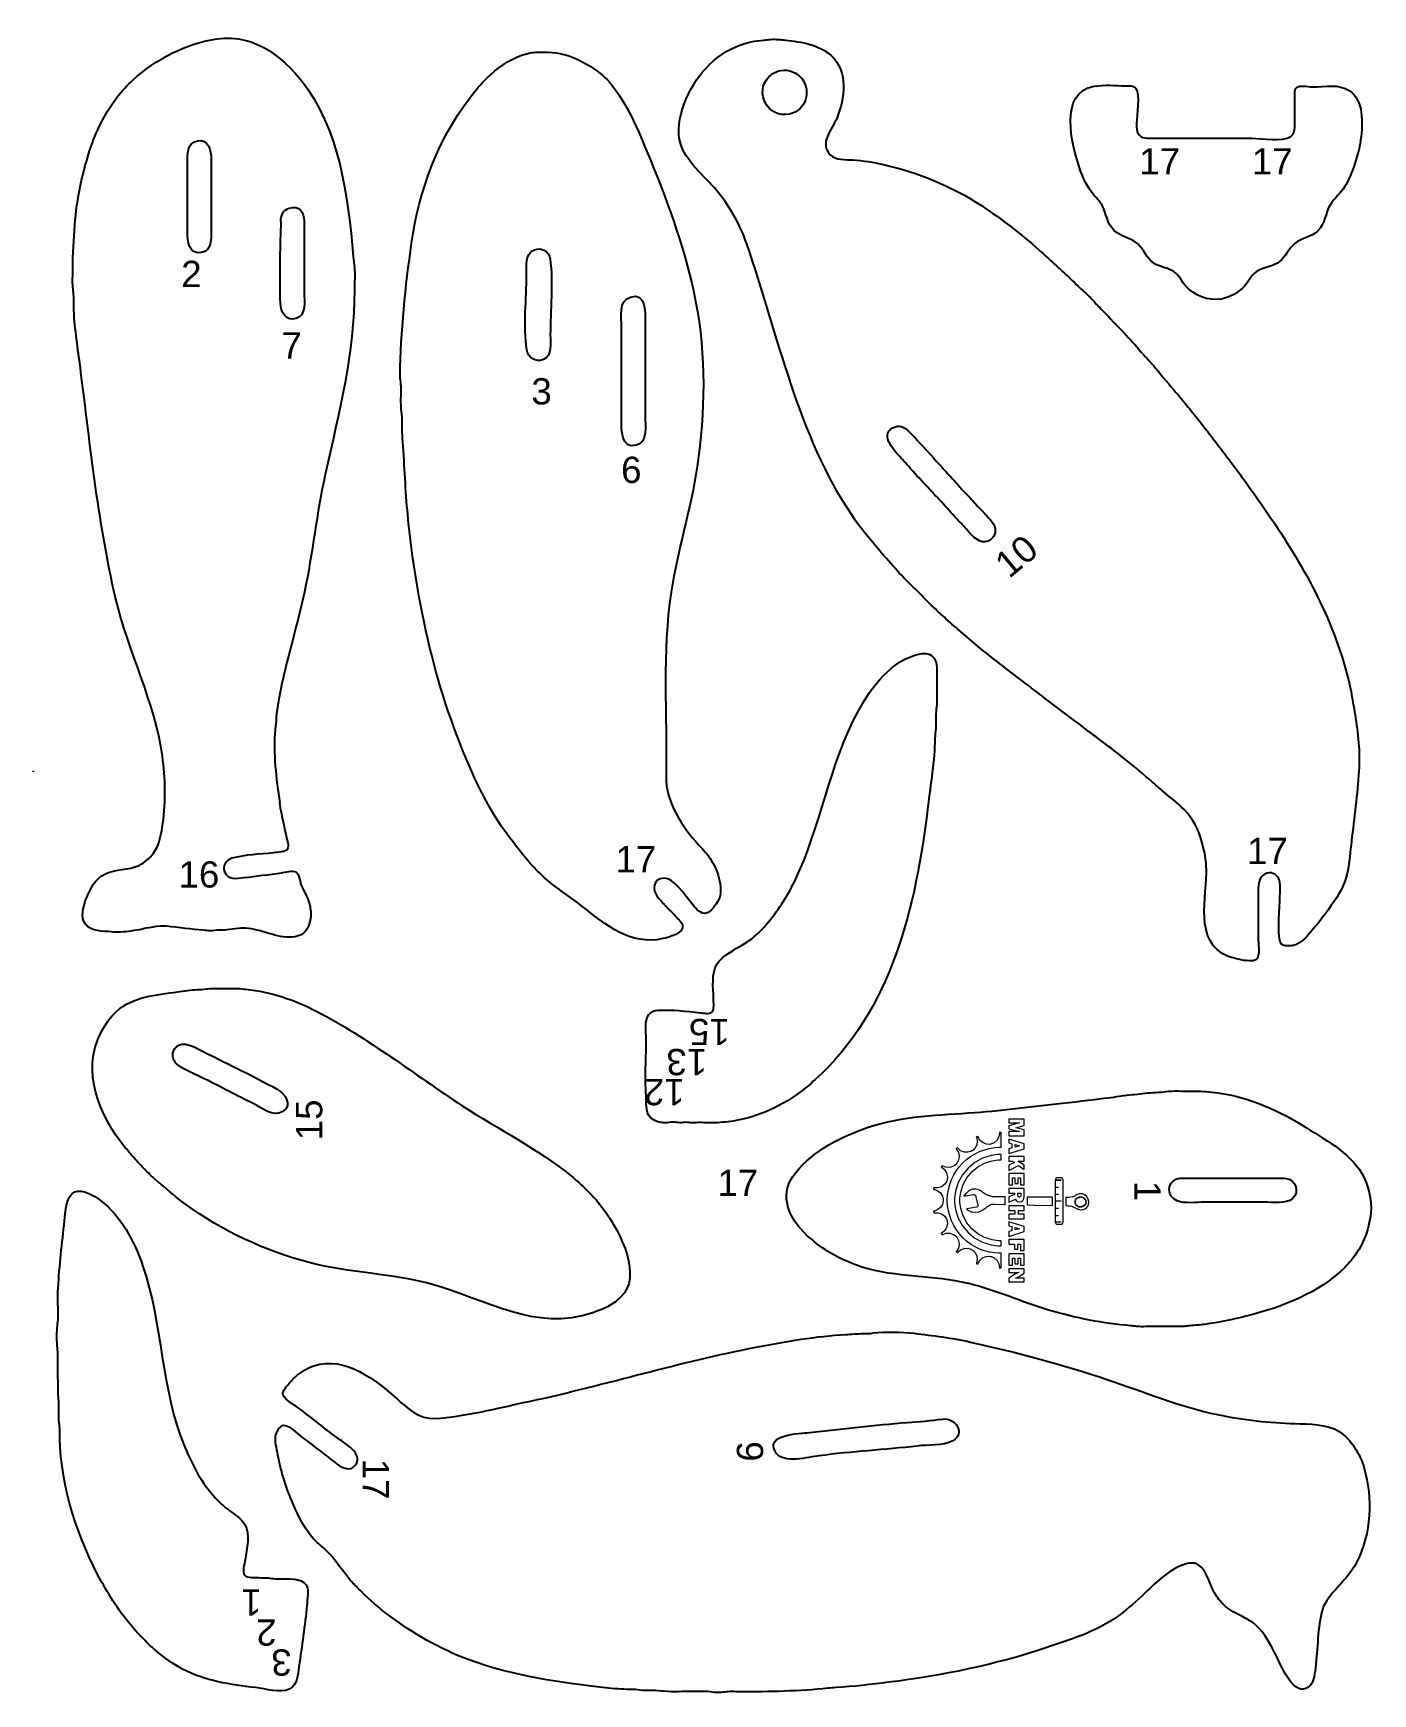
# Model space of a CAD drawing. Extents: x 1 to 179, y 72 to 293.
import ezdxf
from ezdxf.enums import TextEntityAlignment as Align

# ---------------------------------------------------------------- set-up
doc = ezdxf.new("R2010")
doc.units = 0
doc.layers.add('Cut', color=7, linetype='Continuous')
for name, color, linetype, lineweight in [('Gravur', 3, 'Continuous', 20), ('Stege', 5, 'Continuous', 25), ('Text', 1, 'Continuous', 25)]:
    doc.layers.add(name, color=color, linetype=linetype, lineweight=lineweight)
doc.styles.add('textstyle0', font='')
doc.styles.add('textstyle1', font='')
doc.styles.add('textstyle10', font='')
doc.styles.add('textstyle11', font='')
doc.styles.add('textstyle12', font='')
doc.styles.add('textstyle13', font='')
doc.styles.add('textstyle14', font='')
doc.styles.add('textstyle15', font='')
doc.styles.add('textstyle16', font='')
doc.styles.add('textstyle17', font='')
doc.styles.add('textstyle18', font='')
doc.styles.add('textstyle19', font='')
doc.styles.add('textstyle2', font='')
doc.styles.add('textstyle20', font='')
doc.styles.add('textstyle3', font='')
doc.styles.add('textstyle4', font='')
doc.styles.add('textstyle5', font='')
doc.styles.add('textstyle6', font='')
doc.styles.add('textstyle7', font='')
doc.styles.add('textstyle8', font='')
doc.styles.add('textstyle9', font='')
doc.styles.get('textstyle0').set_extended_font_data('Arial')
doc.styles.get('textstyle1').set_extended_font_data('Arial')
doc.styles.get('textstyle10').set_extended_font_data('Arial')
doc.styles.get('textstyle11').set_extended_font_data('Arial')
doc.styles.get('textstyle12').set_extended_font_data('Arial')
doc.styles.get('textstyle13').set_extended_font_data('Arial')
doc.styles.get('textstyle14').set_extended_font_data('Arial')
doc.styles.get('textstyle15').set_extended_font_data('Arial')
doc.styles.get('textstyle16').set_extended_font_data('Arial')
doc.styles.get('textstyle17').set_extended_font_data('Arial')
doc.styles.get('textstyle18').set_extended_font_data('Arial')
doc.styles.get('textstyle19').set_extended_font_data('Arial')
doc.styles.get('textstyle2').set_extended_font_data('Arial')
doc.styles.get('textstyle20').set_extended_font_data('Arial')
doc.styles.get('textstyle3').set_extended_font_data('Arial')
doc.styles.get('textstyle4').set_extended_font_data('Arial')
doc.styles.get('textstyle5').set_extended_font_data('Arial')
doc.styles.get('textstyle6').set_extended_font_data('Arial')
doc.styles.get('textstyle7').set_extended_font_data('Arial')
doc.styles.get('textstyle8').set_extended_font_data('Arial')
doc.styles.get('textstyle9').set_extended_font_data('Arial')

msp = doc.modelspace()

# ---------------------------------------------------------------- linework, layer by layer
at = {"layer": 'Cut'}
for points in [[(82.46, 254.45), (82.46, 242.07)], [(79.3, 241.54), (79.3, 253.92)], [(0.92, 194.78), (0.92, 194.65)], [(164.14, 178.84), (164.14, 172.25)], [(164.93, 137.34), (157.02, 137.34)]]:
    msp.add_lwpolyline(points, dxfattribs=at)
for points in [[(14.23, 286.85), (17.16, 289.57), (21.39, 291.76), (25.42, 292.33)], [(25.42, 292.33), (30.58, 293.07), (34.71, 289.59), (37.45, 285.67)], [(96.56, 291.92), (97.13, 292.03), (97.76, 292.1), (98.27, 292.15)], [(98.27, 292.15), (98.6, 292.18), (98.86, 292.24), (99.19, 292.25)], [(99.19, 292.25), (99.82, 292.28), (100.54, 292.22), (101.17, 292.15)], [(101.17, 292.15), (103.26, 291.92), (105.61, 291.55), (107.22, 290.11)], [(62.44, 288.04), (63.8, 289.2), (65.52, 290.17), (67.31, 290.48)], [(67.31, 290.48), (67.7, 290.55), (68, 290.54), (68.37, 290.55)], [(68.37, 290.55), (68.77, 290.55), (69.11, 290.55), (69.55, 290.54)], [(69.55, 290.54), (72.27, 290.51), (75.28, 288.89), (77.19, 287.1)], [(91.55, 289.39), (92.95, 290.59), (94.72, 291.54), (96.56, 291.92)], [(107.22, 290.11), (109.54, 288.01), (109.11, 284.36), (107.97, 281.72)], [(60.99, 286.72), (61.52, 287.26), (61.91, 287.59), (62.44, 288.04)], [(86.95, 279.61), (86.79, 283.12), (88.97, 287.18), (91.55, 289.39)], [(98.94, 287.25), (99.38, 287.69), (99.88, 287.99), (100.51, 288.11)], [(100.51, 288.11), (101.56, 288.31), (102.76, 287.83), (103.38, 286.98)], [(12.15, 284.62), (12.76, 285.4), (13.49, 286.16), (14.23, 286.85)], [(37.45, 285.67), (42.27, 278.77), (42.95, 269.82), (43.71, 261.83)], [(59.01, 284.35), (59.66, 285.2), (60.26, 285.98), (60.99, 286.72)], [(77.19, 287.1), (77.59, 286.72), (77.86, 286.37), (78.19, 285.93)], [(78.19, 285.93), (80.38, 283.12), (81.85, 279.37), (83.2, 276.05)], [(101.7, 282.3), (98.81, 281.67), (96.92, 285.17), (98.94, 287.25)], [(103.38, 286.98), (104.6, 285.31), (103.86, 282.77), (101.7, 282.3)], [(140.34, 275.13), (139.29, 278.25), (137.5, 285.14), (142.27, 286.01)], [(142.27, 286.01), (143.61, 286.25), (145.12, 286.07), (146.48, 286.07)], [(146.48, 286.07), (146.9, 286.07), (147.53, 286.16), (147.8, 285.76)], [(147.8, 285.76), (148.43, 284.82), (147.93, 282.2), (147.93, 281.06)], [(169.01, 284.22), (169.01, 284.66), (168.9, 285.55), (169.22, 285.8)], [(169.22, 285.8), (169.76, 286.22), (170.56, 285.93), (171.38, 285.93)], [(171.38, 285.93), (173.1, 285.93), (174.86, 286.36), (176.25, 285.43)], [(176.25, 285.43), (177.24, 284.77), (177.71, 283.7), (177.86, 282.51)], [(8.65, 278.03), (9.46, 280.34), (10.64, 282.7), (12.15, 284.62)], [(51.34, 265.12), (52.33, 272.04), (54.76, 278.76), (59.01, 284.35)], [(169.01, 280.53), (169.05, 281.76), (169.01, 283), (169.01, 284.22)], [(107.97, 281.72), (107.35, 280.27), (105.58, 278.32), (107.11, 276.87)], [(147.93, 281.06), (147.93, 280.55), (147.92, 279.9), (148.26, 279.52)], [(177.86, 282.51), (178.16, 280.04), (177.68, 277.6), (176.87, 275.26)], [(22.79, 278.73), (24.27, 279.05), (24.63, 277.39), (24.63, 276.32)], [(91.29, 272.89), (89.58, 274.72), (87.07, 276.84), (86.95, 279.61)], [(148.26, 279.52), (148.6, 279.13), (148.9, 279.11), (149.38, 279.09)], [(149.38, 279.09), (149.74, 279.07), (149.96, 279.08), (150.3, 279.08)], [(150.3, 279.08), (151.55, 279.08), (152.75, 279.08), (153.5, 279.1)], [(154.6, 279.1), (154.8, 279.08), (155.46, 279.08), (156.23, 279.08)], [(156.23, 279.08), (157.08, 279.08), (158.01, 279.08), (158.87, 279.08)], [(158.87, 279.08), (160.32, 279.08), (161.88, 279.08), (163.34, 279.08)], [(163.34, 279.08), (164.68, 279.08), (167.35, 278.58), (168.47, 279.33)], [(168.47, 279.33), (168.89, 279.61), (168.99, 280.05), (169.01, 280.53)], [(6.47, 267.49), (6.72, 270.91), (7.51, 274.74), (8.65, 278.03)], [(21.47, 275.79), (21.47, 276.91), (21.36, 278.43), (22.79, 278.73)], [(107.11, 276.87), (107.86, 276.16), (109.16, 276.23), (110.13, 276.18)], [(21.47, 269.07), (21.47, 271.31), (21.47, 273.55), (21.47, 275.79)], [(24.63, 276.32), (24.64, 273.17), (24.63, 269.97), (24.63, 266.83)], [(83.2, 276.05), (85.7, 269.94), (87.9, 263.85), (89.18, 257.35)], [(110.13, 276.18), (111.47, 276.12), (112.88, 275.88), (114.21, 275.57)], [(114.21, 275.57), (118.81, 274.52), (123.33, 272.71), (127.25, 270.1)], [(142.29, 271.44), (141.33, 272.53), (140.8, 273.76), (140.34, 275.13)], [(176.87, 275.26), (176.56, 274.38), (176.15, 273.43), (175.68, 272.63)], [(95.99, 264.99), (94.98, 267.89), (93.36, 270.66), (91.29, 272.89)], [(175.68, 272.63), (175.16, 271.75), (174.28, 271.11), (173.75, 270.26)], [(35.04, 269.78), (36.37, 270.2), (37.01, 269.13), (37.02, 268.02)], [(127.25, 270.1), (129.95, 268.3), (132.55, 266.33), (134.89, 264.22)], [(143.36, 270.13), (143.1, 270.65), (142.68, 271.01), (142.29, 271.44)], [(144.91, 266.84), (143.93, 267.81), (143.95, 268.96), (143.36, 270.13)], [(173.75, 270.26), (173.02, 269.08), (173.12, 267.75), (172.04, 266.71)], [(21.47, 267.62), (21.47, 268.05), (21.47, 268.55), (21.47, 269.07)], [(33.96, 267.36), (33.98, 267.71), (33.91, 267.97), (33.93, 268.28)], [(33.93, 268.28), (33.98, 268.98), (34.35, 269.56), (35.04, 269.78)], [(37.02, 268.02), (37.03, 264.87), (37.02, 261.69), (37.02, 258.53)], [(6.19, 261.7), (6.19, 263.6), (6.33, 265.7), (6.47, 267.49)], [(21.47, 266.57), (21.47, 267), (21.47, 267.24), (21.47, 267.62)], [(23.32, 263.85), (21.64, 263.53), (21.47, 265.42), (21.47, 266.57)], [(24.63, 266.83), (24.63, 265.68), (24.74, 264.12), (23.32, 263.85)], [(33.86, 257.09), (33.77, 260.39), (33.8, 264.41), (33.96, 267.36)], [(148.04, 265.05), (147.08, 265.88), (145.84, 265.9), (144.91, 266.84)], [(172.04, 266.71), (171.23, 265.92), (169.87, 265.75), (169.01, 265.07)], [(49.81, 247.47), (49.89, 253.33), (50.51, 259.3), (51.34, 265.12)], [(66.66, 260.91), (66.66, 262.05), (66.38, 263.67), (67.71, 264.22)], [(67.71, 264.22), (68.65, 264.6), (69.66, 263.99), (69.79, 263.01)], [(110.06, 228.76), (102.8, 239.54), (100.19, 252.89), (95.99, 264.99)], [(134.89, 264.22), (135.17, 263.97), (135.4, 263.78), (135.68, 263.53)], [(135.68, 263.53), (137.11, 262.23), (138.5, 260.96), (139.9, 259.59)], [(150.17, 262.46), (149.23, 263.13), (148.89, 264.31), (148.04, 265.05)], [(169.01, 265.07), (168.38, 264.57), (167.62, 263.17), (167.03, 262.68)], [(6.2, 259.19), (6.15, 259.96), (6.19, 260.91), (6.19, 261.7)], [(43.71, 261.83), (43.8, 260.92), (43.73, 259.89), (43.73, 258.93)], [(69.79, 263.01), (70.24, 259.79), (69.82, 256.13), (69.82, 252.87)], [(152.93, 261.28), (152.12, 261.84), (150.98, 261.88), (150.17, 262.46)], [(154.41, 259.46), (153.91, 260.03), (153.58, 260.84), (152.93, 261.28)], [(163.87, 261.28), (163.1, 260.78), (162.86, 259.97), (162.27, 259.33)], [(167.03, 262.68), (166.16, 261.96), (164.82, 261.9), (163.87, 261.28)], [(6.31, 258.27), (6.29, 258.6), (6.23, 258.87), (6.2, 259.19)], [(43.73, 258.93), (43.73, 250.46), (41.66, 242.54), (39.84, 234.3)], [(66.68, 250.89), (66.18, 254.07), (66.66, 257.69), (66.66, 260.91)], [(139.9, 259.59), (140.53, 258.98), (140.97, 258.65), (141.61, 258.01)], [(159.26, 257.66), (157.44, 257.35), (155.59, 258.11), (154.41, 259.46)], [(162.27, 259.33), (161.58, 258.59), (160.31, 257.83), (159.26, 257.66)], [(6.32, 257.09), (6.32, 257.53), (6.34, 257.87), (6.31, 258.27)], [(7.08, 249.45), (6.75, 251.93), (6.33, 254.58), (6.32, 257.09)], [(35.96, 255.05), (34.57, 254.66), (33.89, 255.92), (33.86, 257.09)], [(37.02, 258.53), (37.02, 257.41), (37.35, 255.45), (35.96, 255.05)], [(79.3, 253.92), (79.3, 255.23), (78.86, 257.42), (80.49, 257.92)], [(80.49, 257.92), (82.64, 258.59), (82.46, 255.74), (82.46, 254.45)], [(89.18, 257.35), (90.59, 250.19), (90.44, 242.47), (89.39, 235.35)], [(141.61, 258.01), (142.09, 257.53), (142.29, 257.27), (142.7, 256.83)], [(142.7, 256.83), (143.05, 256.47), (143.73, 255.78), (144.12, 255.37)], [(144.12, 255.37), (145.05, 254.4), (146.01, 253.4), (146.87, 252.48)], [(69.82, 252.87), (69.82, 251.79), (70.13, 250.09), (68.89, 249.58)], [(146.87, 252.48), (147.65, 251.63), (148.35, 250.81), (149.11, 249.97)], [(68.89, 249.58), (67.89, 249.16), (66.85, 249.85), (66.68, 250.89)], [(11.89, 217.83), (9.48, 228.17), (8.44, 238.98), (7.08, 249.45)], [(149.11, 249.97), (149.72, 249.3), (150.28, 248.66), (150.84, 248)], [(150.84, 248), (151.68, 246.99), (152.66, 245.84), (153.5, 244.84)], [(49.92, 246.28), (49.9, 246.72), (49.8, 246.99), (49.81, 247.47)], [(49.93, 245.36), (49.93, 245.68), (49.94, 245.94), (49.92, 246.28)], [(49.93, 243.39), (49.91, 243.93), (49.93, 244.84), (49.93, 245.36)], [(50.06, 241.94), (50.05, 242.48), (49.96, 242.83), (49.93, 243.39)], [(153.5, 244.84), (153.88, 244.38), (154.21, 243.99), (154.6, 243.52)], [(154.6, 243.52), (155.14, 242.85), (155.66, 242.19), (156.18, 241.54)], [(50.06, 240.36), (50.06, 240.98), (50.06, 241.38), (50.06, 241.94)], [(81.28, 238.17), (79.2, 237.62), (79.3, 240.26), (79.3, 241.54)], [(82.46, 242.07), (82.46, 240.81), (82.85, 238.6), (81.28, 238.17)], [(156.18, 241.54), (157.8, 239.51), (159.26, 237.57), (160.83, 235.48)], [(50.18, 238.64), (50.14, 239.18), (50.06, 239.72), (50.06, 240.36)], [(116.38, 236.66), (115.49, 237.63), (113.5, 239.79), (115.79, 240.65)], [(115.79, 240.65), (116.51, 240.92), (117.16, 240.42), (117.63, 239.96)], [(117.63, 239.96), (118.01, 239.59), (118.28, 239.32), (118.65, 238.91)], [(50.83, 228.9), (50.51, 232.16), (50.4, 235.37), (50.18, 238.64)], [(118.65, 238.91), (119.65, 237.77), (120.59, 236.8), (121.63, 235.65)], [(89.39, 235.35), (88.56, 229.73), (86.79, 224.24), (85.92, 218.62)], [(117.09, 235.88), (116.84, 236.15), (116.63, 236.37), (116.38, 236.66)], [(119.23, 233.51), (118.47, 234.32), (117.78, 235.1), (117.09, 235.88)], [(121.63, 235.65), (122.42, 234.78), (123.18, 233.95), (123.94, 233.11)], [(160.83, 235.48), (161.19, 234.99), (161.56, 234.53), (161.91, 234.03)], [(39.84, 234.3), (38.7, 229.16), (38.15, 223.74), (37.06, 218.62)], [(120.12, 232.58), (119.8, 232.93), (119.54, 233.17), (119.23, 233.51)], [(120.81, 231.79), (120.55, 232.07), (120.37, 232.3), (120.12, 232.58)], [(123.94, 233.11), (124.27, 232.74), (124.51, 232.44), (124.88, 232.06)], [(161.91, 234.03), (163.41, 231.94), (164.89, 229.87), (166.33, 227.71)], [(121.96, 230.61), (121.56, 231.05), (121.24, 231.33), (120.81, 231.79)], [(123.96, 228.37), (123.26, 229.1), (122.6, 229.9), (121.96, 230.61)], [(124.88, 232.06), (125.25, 231.68), (125.56, 231.39), (125.91, 231)], [(125.91, 231), (126.21, 230.67), (126.4, 230.43), (126.73, 230.08)], [(59.5, 194.38), (54.57, 205.28), (51.96, 217.13), (50.83, 228.9)], [(113.44, 224.42), (112.25, 225.81), (111.09, 227.24), (110.06, 228.76)], [(124.74, 227.58), (124.47, 227.87), (124.24, 228.08), (123.96, 228.37)], [(126.73, 230.08), (127.05, 229.74), (127.32, 229.5), (127.62, 229.16)], [(127.62, 229.16), (127.88, 228.88), (128.07, 228.64), (128.31, 228.37)], [(128.31, 228.37), (128.68, 227.96), (129.02, 227.61), (129.08, 227.05)], [(125.43, 226.79), (125.17, 227.07), (125, 227.29), (124.74, 227.58)], [(128.17, 225.4), (127.08, 224.9), (126.07, 226.08), (125.43, 226.79)], [(129.08, 227.05), (129.16, 226.32), (128.86, 225.71), (128.17, 225.4)], [(166.33, 227.71), (170.62, 221.27), (174.67, 214.03), (176.52, 205.32)], [(115.77, 221.78), (115.06, 222.56), (114.16, 223.57), (113.44, 224.42)], [(116.59, 220.86), (116.25, 221.21), (116.07, 221.45), (115.77, 221.78)], [(119.08, 218.36), (118.23, 219.21), (117.45, 219.96), (116.59, 220.86)], [(18.14, 196.75), (17.17, 203.98), (13.54, 210.71), (11.89, 217.83)], [(37.06, 218.62), (35.99, 213.62), (34.36, 208.66), (33.52, 203.6)], [(85.92, 218.62), (84.68, 210.58), (85.39, 202.26), (85.24, 194.12)], [(120.66, 216.79), (120.07, 217.35), (119.69, 217.75), (119.08, 218.36)], [(121.86, 215.68), (121.44, 216.06), (121.09, 216.38), (120.66, 216.79)], [(122.77, 214.82), (122.44, 215.13), (122.19, 215.38), (121.86, 215.68)], [(125.01, 212.92), (124.26, 213.56), (123.48, 214.19), (122.77, 214.82)], [(127.51, 210.8), (126.65, 211.5), (125.83, 212.22), (125.01, 212.92)], [(110.88, 202.81), (112.62, 206.01), (115.3, 209.58), (119.08, 210.39)], [(119.08, 210.39), (119.8, 210.54), (120.54, 210.41), (120.96, 209.79)], [(133.44, 206.21), (131.49, 207.7), (129.43, 209.24), (127.51, 210.8)], [(120.96, 209.79), (121.21, 209.42), (121.26, 209.01), (121.3, 208.61)], [(121.3, 208.61), (121.33, 208.29), (121.32, 208), (121.32, 207.69)], [(121.32, 207.69), (121.32, 206.99), (121.32, 206.16), (121.32, 205.45)], [(135.42, 204.69), (134.77, 205.19), (134.1, 205.7), (133.44, 206.21)], [(33.52, 203.6), (33.33, 202.49), (33.27, 201.37), (33.17, 200.31)], [(121.31, 203.6), (121.28, 203.22), (121.2, 202.83), (121.19, 202.42)], [(121.32, 205.45), (121.32, 204.75), (121.35, 204.24), (121.31, 203.6)], [(141.21, 200.31), (139.29, 201.8), (137.33, 203.19), (135.42, 204.69)], [(176.52, 205.32), (176.61, 204.59), (176.87, 203.27), (177.03, 202.29)], [(102.34, 180.02), (105.92, 187.38), (106.95, 195.62), (110.88, 202.81)], [(121.19, 202.42), (121.17, 201.65), (121.23, 201.13), (121.18, 200.44)], [(177.03, 202.29), (177.42, 199.91), (177.72, 197.18), (177.55, 194.78)], [(33.17, 200.31), (32.87, 197.1), (33.29, 193.77), (33.76, 190.56)], [(121.06, 199.12), (121.02, 196.14), (120.48, 193.03), (120.12, 190.04)], [(121.18, 200.44), (121.15, 200.01), (121.07, 199.61), (121.06, 199.12)], [(146.48, 196.28), (144.79, 197.65), (142.95, 198.97), (141.21, 200.31)], [(18.2, 187.8), (18.61, 190.75), (18.54, 193.8), (18.14, 196.75)], [(150.04, 193.29), (148.85, 194.32), (147.68, 195.31), (146.48, 196.28)], [(177.55, 194.78), (177.33, 191.67), (176.92, 188.54), (176.56, 185.42)], [(63.97, 186.48), (62.17, 188.89), (60.75, 191.62), (59.5, 194.38)], [(85.24, 194.12), (85.17, 190.62), (87.39, 187.35), (89.6, 184.9)], [(151.36, 192.15), (150.89, 192.55), (150.53, 192.87), (150.04, 193.29)], [(154.26, 189.64), (153.35, 190.55), (152.37, 191.29), (151.36, 192.15)], [(33.9, 189.54), (33.95, 189.24), (34.3, 187.66), (34.57, 186.35)], [(120.12, 190.04), (118.51, 176.64), (115.37, 162.97), (105.12, 153.67)], [(156.53, 185.64), (156.19, 186.85), (155.48, 188.41), (154.26, 189.64)], [(16.95, 183.84), (17.76, 184.94), (18.01, 186.46), (18.2, 187.8)], [(34.57, 186.35), (34.67, 185.82), (34.97, 185.06), (34.85, 184.52)], [(67.46, 182.13), (66.23, 183.45), (65.06, 185.03), (63.97, 186.48)], [(15.02, 182.2), (15.78, 182.56), (16.45, 183.17), (16.95, 183.84)], [(32.93, 183.88), (31.13, 183.64), (29.17, 183.66), (27.4, 183.14)], [(34.85, 184.52), (34.72, 183.9), (33.42, 183.95), (32.93, 183.88)], [(90.46, 183.98), (91.73, 182.51), (92.75, 180.19), (92.45, 178.18)], [(157.25, 181.21), (157.28, 182.37), (156.99, 183.97), (156.92, 184.16)], [(176.56, 185.42), (176.22, 182.58), (176.26, 180.44), (174.59, 177.92)], [(10.54, 181.09), (11.92, 181.72), (13.62, 181.53), (15.02, 182.2)], [(27.4, 183.14), (26.64, 182.91), (26.07, 182.15), (26.41, 181.34)], [(33.99, 181.21), (34.5, 181.28), (35.44, 181.6), (35.91, 181.33)], [(68.37, 181.21), (68.03, 181.54), (67.78, 181.78), (67.46, 182.13)], [(7.95, 177.65), (8.41, 178.94), (9.22, 180.5), (10.54, 181.09)], [(26.41, 181.34), (26.88, 180.22), (28.02, 180.46), (28.98, 180.57)], [(28.98, 180.57), (30.65, 180.77), (32.33, 180.98), (33.99, 181.21)], [(35.91, 181.33), (36.42, 181.03), (36.46, 179.87), (36.71, 179.37)], [(36.71, 179.37), (37.13, 178.5), (37.63, 177.68), (37.8, 176.73)], [(69.29, 180.33), (68.95, 180.62), (68.69, 180.89), (68.37, 181.21)], [(74.03, 176.78), (72.57, 177.93), (70.69, 179.11), (69.29, 180.33)], [(84.97, 180.5), (83.46, 180.5), (83.4, 178.86), (84.07, 178.05)], [(88.47, 177.39), (87.72, 178.25), (86.26, 180.5), (84.97, 180.5)], [(98.63, 174.36), (100.07, 176.04), (101.35, 177.99), (102.34, 180.02)], [(161.11, 169.78), (155.51, 171.1), (157.14, 177.08), (157.25, 181.21)], [(165.06, 181.08), (164.22, 180.72), (164.14, 179.66), (164.14, 178.84)], [(166.88, 180.42), (166.51, 181.12), (165.77, 181.38), (165.06, 181.08)], [(167.03, 178.18), (167.03, 178.86), (167.19, 179.81), (166.88, 180.42)], [(7.88, 174.37), (7.19, 175.33), (7.59, 176.64), (7.95, 177.65)], [(84.07, 178.05), (84.58, 177.43), (84.84, 177.15), (85.37, 176.6)], [(90.1, 175.83), (89.42, 176.08), (88.92, 176.87), (88.47, 177.39)], [(92.45, 178.18), (92.32, 177.35), (91, 175.5), (90.1, 175.83)], [(167.08, 172), (166.62, 173.62), (167.03, 176.45), (167.03, 178.18)], [(174.59, 177.92), (173.6, 176.43), (172.52, 174.92), (171.34, 173.57)], [(37.82, 174.89), (37.66, 173.79), (37, 172.89), (35.83, 172.69)], [(37.8, 176.73), (37.85, 176.41), (37.91, 176.14), (37.92, 175.81)], [(37.92, 175.81), (37.93, 175.48), (37.87, 175.2), (37.82, 174.89)], [(84.83, 172.44), (80.47, 171.46), (77.2, 174.28), (74.03, 176.78)], [(85.37, 176.6), (85.72, 176.23), (86.04, 175.93), (86.39, 175.55)], [(86.39, 175.55), (86.73, 175.17), (87.27, 174.74), (87.43, 174.23)], [(11.33, 173.34), (10.26, 173.47), (8.66, 173.32), (7.88, 174.37)], [(12.25, 173.31), (11.93, 173.31), (11.66, 173.31), (11.33, 173.34)], [(15.02, 173.63), (14.17, 173.46), (13.09, 173.31), (12.25, 173.31)], [(18.71, 174.08), (17.48, 174.17), (16.21, 173.87), (15.02, 173.63)], [(23.58, 173.56), (22.09, 173.63), (20.23, 173.98), (18.71, 174.08)], [(24.5, 173.47), (24.16, 173.48), (23.94, 173.55), (23.58, 173.56)], [(25.69, 173.57), (25.25, 173.56), (24.91, 173.46), (24.5, 173.47)], [(26.74, 173.61), (26.37, 173.56), (26.07, 173.58), (25.69, 173.57)], [(29.64, 173.8), (28.65, 173.92), (27.68, 173.72), (26.74, 173.61)], [(35.83, 172.69), (33.74, 172.34), (31.66, 173.55), (29.64, 173.8)], [(87.43, 174.23), (87.77, 173.18), (85.56, 172.6), (84.83, 172.44)], [(92.06, 169.09), (93.12, 170.68), (95.87, 171.6), (97.22, 172.91)], [(97.22, 172.91), (97.74, 173.42), (98.17, 173.82), (98.63, 174.36)], [(171.34, 173.57), (170.72, 172.85), (169.99, 171.94), (169.14, 171.63)], [(164.14, 172.25), (164.14, 171.49), (164.52, 169.58), (163.47, 169.49)], [(168.09, 171.47), (167.6, 171.47), (167.21, 171.52), (167.08, 172)], [(169.14, 171.63), (168.82, 171.51), (168.52, 171.46), (168.09, 171.47)], [(91.55, 164.48), (91.55, 165.91), (91.23, 167.84), (92.06, 169.09)], [(163.47, 169.49), (162.69, 169.43), (161.87, 169.6), (161.11, 169.78)], [(12, 162.73), (14.27, 164.76), (17.26, 164.94), (20.15, 165.35)], [(20.15, 165.35), (21, 165.47), (21.94, 165.62), (22.79, 165.66)], [(22.79, 165.66), (23.27, 165.68), (23.47, 165.68), (23.97, 165.74)], [(23.97, 165.74), (24.53, 165.81), (25.36, 165.8), (25.95, 165.8)], [(25.95, 165.8), (26.26, 165.8), (26.5, 165.8), (26.87, 165.8)], [(26.87, 165.8), (27.38, 165.8), (27.63, 165.81), (28.19, 165.8)], [(28.19, 165.8), (28.58, 165.79), (28.86, 165.73), (29.24, 165.69)], [(29.24, 165.69), (32.6, 165.35), (35.67, 164.31), (38.73, 162.73)], [(91.34, 162.64), (91.73, 162.95), (91.55, 164.01), (91.55, 164.48)], [(9.98, 160), (10.51, 161.01), (11.16, 161.97), (12, 162.73)], [(38.73, 162.73), (45.54, 159.22), (51.71, 154.34), (58.09, 150.17)], [(82.59, 159.08), (82.59, 160.05), (82.31, 161.55), (82.94, 162.35)], [(82.94, 162.35), (83.29, 162.79), (83.69, 162.88), (84.18, 162.9)], [(84.18, 162.9), (86.02, 162.97), (87.93, 162.81), (89.84, 162.56)], [(89.84, 162.56), (90.25, 162.51), (90.98, 162.36), (91.34, 162.64)], [(13.19, 144.59), (9.73, 148.84), (7.24, 154.72), (9.98, 160)], [(19.52, 156.97), (19.54, 157.57), (19.89, 158.09), (20.42, 158.31)], [(20.42, 158.31), (21.35, 158.7), (22.95, 157.72), (23.97, 157.2)], [(23.97, 157.2), (26.96, 155.69), (30.48, 154.03), (33.33, 152.42)], [(82.58, 151.31), (82.41, 153.86), (82.59, 156.5), (82.58, 158.03)], [(20.17, 155.63), (19.76, 155.95), (19.49, 156.43), (19.52, 156.97)], [(23.71, 153.78), (22.56, 154.36), (21.14, 154.86), (20.17, 155.63)], [(30.3, 150.42), (28.06, 151.55), (25.93, 152.66), (23.71, 153.78)], [(105.12, 153.67), (104.42, 153.03), (103.76, 152.47), (103.01, 151.92)], [(33.33, 152.42), (34.34, 151.84), (35.66, 150.35), (34.11, 149.36)], [(83.53, 148.33), (82.41, 149.01), (82.66, 150.2), (82.58, 151.31)], [(103.01, 151.92), (100.25, 149.86), (96.94, 148.46), (93.53, 148.05)], [(125.54, 149.21), (129.72, 149.5), (133.83, 150.05), (138.05, 150.52)], [(138.05, 150.52), (140.35, 150.78), (142.63, 151.06), (144.9, 151.34)], [(144.9, 151.34), (145.82, 151.46), (146.75, 151.62), (147.67, 151.69)], [(147.67, 151.69), (148.62, 151.77), (149.5, 151.92), (150.44, 151.96)], [(150.44, 151.96), (150.93, 151.98), (151.11, 151.97), (151.62, 152.04)], [(151.62, 152.04), (153.08, 152.23), (153.84, 152.1), (155.31, 152.1)], [(155.31, 152.1), (155.77, 152.1), (156.01, 152.1), (156.49, 152.1)], [(156.49, 152.1), (157.03, 152.1), (157.45, 152.04), (157.94, 151.99)], [(157.94, 151.99), (162.28, 151.55), (166.34, 149.86), (170.06, 147.54)], [(34.11, 149.36), (32.92, 148.61), (31.34, 149.89), (30.3, 150.42)], [(58.09, 150.17), (62.87, 147.05), (68.19, 144.43), (72.58, 140.82)], [(85.1, 147.91), (84.61, 147.91), (84.06, 148), (83.53, 148.33)], [(111.31, 147.02), (115.88, 148.74), (120.76, 148.88), (125.54, 149.21)], [(86.15, 148), (85.7, 148.01), (85.51, 147.9), (85.1, 147.91)], [(87.07, 147.91), (86.7, 147.91), (86.52, 147.99), (86.15, 148)], [(87.86, 147.97), (87.55, 147.97), (87.39, 147.91), (87.07, 147.91)], [(88.79, 147.89), (88.42, 147.9), (88.23, 147.97), (87.86, 147.97)], [(89.71, 147.94), (89.36, 147.94), (89.15, 147.88), (88.79, 147.89)], [(90.76, 147.88), (90.36, 147.88), (90.08, 147.94), (89.71, 147.94)], [(93.53, 148.05), (92.48, 147.93), (91.76, 147.88), (90.76, 147.88)], [(102.15, 140.77), (104.25, 143.77), (107.87, 145.71), (111.31, 147.02)], [(170.06, 147.54), (172.78, 145.85), (176.31, 143.97), (177.94, 141.16)], [(14.32, 143.27), (13.95, 143.7), (13.56, 144.13), (13.19, 144.59)], [(15.02, 142.48), (14.76, 142.76), (14.56, 142.99), (14.32, 143.27)], [(16.07, 141.43), (15.68, 141.82), (15.4, 142.09), (15.02, 142.48)], [(16.86, 140.65), (16.56, 140.93), (16.36, 141.14), (16.07, 141.43)], [(17.92, 139.73), (17.54, 140.06), (17.22, 140.31), (16.86, 140.65)], [(21.21, 137.06), (20.08, 137.89), (18.94, 138.85), (17.92, 139.73)], [(72.58, 140.82), (73.3, 140.23), (74.04, 139.57), (74.69, 138.92)], [(103.2, 133.78), (101.84, 135.16), (100.28, 138.1), (102.15, 140.77)], [(153.33, 137.5), (151.94, 138.04), (151.95, 139.88), (153.2, 140.39)], [(153.2, 140.39), (153.58, 140.55), (153.85, 140.5), (154.26, 140.51)], [(154.26, 140.51), (155.22, 140.51), (156.66, 140.51), (157.68, 140.51)], [(157.68, 140.51), (159.8, 140.51), (162.32, 140.51), (164.4, 140.51)], [(164.4, 140.51), (164.82, 140.51), (165.05, 140.51), (165.45, 140.51)], [(165.45, 140.51), (165.83, 140.51), (166.01, 140.51), (166.37, 140.51)], [(166.37, 140.51), (166.78, 140.51), (167.55, 140.55), (167.96, 140.47)], [(167.96, 140.47), (169.12, 140.26), (169.69, 138.66), (168.72, 137.81)], [(177.94, 141.16), (178.83, 139.63), (179.29, 137.61), (179.13, 135.89)], [(5.03, 134.31), (5.15, 135.48), (5.22, 138.21), (6.46, 138.7)], [(6.46, 138.7), (7.5, 139.1), (8.98, 138.23), (9.88, 137.56)], [(9.88, 137.56), (12.59, 135.54), (14.39, 132.11), (15.5, 128.91)], [(74.69, 138.92), (75.01, 138.6), (75.29, 138.34), (75.59, 138)], [(75.59, 138), (76.03, 137.51), (76.44, 136.98), (76.87, 136.42)], [(157.02, 137.34), (155.9, 137.34), (154.39, 137.08), (153.33, 137.5)], [(168.72, 137.81), (167.8, 137.01), (166.06, 137.34), (164.93, 137.34)], [(37.67, 129.29), (31.78, 130.84), (26.13, 133.47), (21.21, 137.06)], [(76.87, 136.42), (79.36, 133.21), (82.04, 127.25), (79.22, 124.72)], [(179.13, 135.89), (178.91, 133.58), (178.03, 131.37), (176.5, 129.57)], [(4.22, 125.36), (4.35, 128.35), (4.71, 131.31), (5.03, 134.31)], [(104.99, 132.08), (104.56, 132.44), (104.22, 132.72), (104, 132.9)], [(111.31, 128.69), (109.02, 129.43), (106.84, 130.56), (104.99, 132.08)], [(15.5, 128.91), (18.23, 121.01), (17.87, 112.44), (21.13, 104.67)], [(54.14, 126.35), (48.74, 127.86), (43.1, 127.87), (37.67, 129.29)], [(125.54, 126.49), (120.84, 127.65), (115.94, 127.22), (111.31, 128.69)], [(175.7, 128.67), (172.27, 125.24), (167.25, 123.31), (162.55, 122.15)], [(176.5, 129.57), (176.22, 129.24), (176, 128.97), (175.7, 128.67)], [(75.48, 122.6), (67.8, 119.98), (61.29, 124.37), (54.14, 126.35)], [(136.21, 122.95), (132.62, 124.03), (129.19, 125.59), (125.54, 126.49)], [(4.18, 121.14), (4.34, 122.51), (4.16, 123.95), (4.22, 125.36)], [(78.51, 124.07), (77.61, 123.39), (76.55, 122.97), (75.48, 122.6)], [(147.14, 120.87), (143.59, 121.15), (139.73, 121.89), (136.21, 122.95)], [(162.55, 122.15), (160.76, 121.7), (158.83, 121.28), (157.02, 121.05)], [(4.1, 118.64), (4.04, 119.47), (4.08, 120.33), (4.18, 121.14)], [(97.22, 118.01), (101.14, 118.76), (105.3, 119.5), (109.2, 119.69)], [(109.2, 119.69), (109.84, 119.72), (110.81, 119.82), (111.44, 119.82)], [(111.44, 119.82), (112.12, 119.82), (112.21, 119.81), (112.89, 119.9)], [(112.89, 119.9), (114.29, 120.08), (116.79, 120.04), (118.29, 119.86)], [(118.29, 119.86), (120.76, 119.57), (123.31, 119.24), (125.8, 118.69)], [(147.93, 120.77), (147.63, 120.8), (147.46, 120.84), (147.14, 120.87)], [(149.91, 120.75), (149.27, 120.75), (148.39, 120.72), (147.93, 120.77)], [(153.2, 120.75), (152.13, 120.75), (150.99, 120.75), (149.91, 120.75)], [(154.26, 120.77), (153.89, 120.73), (153.59, 120.75), (153.2, 120.75)], [(155.05, 120.87), (154.74, 120.84), (154.56, 120.8), (154.26, 120.77)], [(157.02, 121.05), (156.37, 120.96), (155.67, 120.91), (155.05, 120.87)], [(4.22, 116.66), (4.22, 117.43), (4.14, 117.95), (4.1, 118.64)], [(67.18, 110.81), (77.23, 113.02), (87.12, 116.06), (97.22, 118.01)], [(125.8, 118.69), (131.98, 117.33), (138.1, 115.66), (144.11, 113.67)], [(4.22, 115.08), (4.22, 115.74), (4.22, 116.05), (4.22, 116.66)], [(4.33, 110.73), (4.22, 112.15), (4.22, 113.62), (4.22, 115.08)], [(36.1, 114.27), (36.74, 114.76), (37.54, 115.27), (38.33, 115.54)], [(38.33, 115.54), (42.46, 116.92), (46.63, 113.58), (49.4, 111.11)], [(34.22, 111.68), (34.07, 112.23), (34.76, 112.86), (35.07, 113.24)], [(35.07, 113.24), (35.43, 113.66), (35.68, 113.95), (36.1, 114.27)], [(144.11, 113.67), (148.94, 112.07), (153.75, 110.06), (158.73, 109.02)], [(4.35, 108.23), (4.31, 109.12), (4.39, 109.9), (4.33, 110.73)], [(36.49, 109.75), (35.93, 110.18), (34.4, 110.98), (34.22, 111.68)], [(49.4, 111.11), (50.75, 109.91), (52.38, 108.37), (54.4, 108.51)], [(41.36, 105.98), (39.77, 107.17), (38.06, 108.53), (36.49, 109.75)], [(54.4, 108.51), (58.59, 108.79), (63.07, 109.91), (66.01, 110.59)], [(117.37, 107.97), (118.99, 108.07), (120.47, 108.23), (122.11, 108.44)], [(122.11, 108.44), (123.84, 108.66), (125.16, 106.47), (123.43, 105.52)], [(158.73, 109.02), (162.16, 108.31), (165.65, 107.92), (169.01, 107.83)], [(4.47, 107.18), (4.44, 107.54), (4.37, 107.84), (4.35, 108.23)], [(4.48, 105.86), (4.47, 106.37), (4.5, 106.74), (4.47, 107.18)], [(33.45, 104.02), (33.3, 104.87), (33, 105.82), (33.36, 106.65)], [(33.36, 106.65), (33.55, 107.08), (33.97, 107.71), (34.51, 107.59)], [(34.51, 107.59), (35.25, 107.43), (36.02, 106.56), (36.62, 106.11)], [(99.93, 103.89), (98.17, 106.4), (103.08, 106.52), (104.33, 106.64)], [(104.33, 106.64), (108.72, 107.05), (112.99, 107.66), (117.37, 107.97)], [(169.01, 107.83), (170.84, 107.79), (173.31, 107.8), (174.94, 106.77)], [(174.94, 106.77), (176.5, 105.77), (177.72, 103.74), (178.25, 101.91)], [(10.03, 86.76), (6.95, 92.31), (4.56, 99.44), (4.48, 105.86)], [(21.13, 104.67), (22.16, 102.23), (23.41, 99.86), (25.17, 97.96)], [(35.36, 97.56), (34.53, 99.54), (33.82, 101.89), (33.45, 104.02)], [(36.62, 106.11), (38.12, 104.97), (39.62, 103.82), (41.1, 102.67)], [(43.88, 102.33), (44.98, 103.89), (42.3, 105.27), (41.36, 105.98)], [(118.69, 104.84), (114.4, 104.33), (109.98, 104.12), (105.65, 103.54)], [(123.43, 105.52), (122.13, 104.82), (120.11, 105.01), (118.69, 104.84)], [(41.1, 102.67), (41.85, 102.09), (43.11, 101.24), (43.88, 102.33)], [(105.65, 103.54), (104.16, 103.35), (100.92, 102.47), (99.93, 103.89)], [(178.25, 101.91), (179.4, 97.92), (179.2, 93.15), (177.27, 89.39)], [(25.17, 97.96), (25.79, 97.29), (26.31, 96.8), (27, 96.28)], [(37.97, 92.82), (36.94, 94.1), (35.98, 96.08), (35.36, 97.56)], [(27, 96.28), (27.79, 95.67), (28.57, 95.27), (29.11, 94.4)], [(29.11, 94.4), (29.91, 93.12), (29.35, 91.07), (29.15, 89.66)], [(40.18, 90.71), (39.47, 91.44), (38.59, 92.04), (37.97, 92.82)], [(42.6, 87.68), (41.76, 88.73), (41.09, 89.77), (40.18, 90.71)], [(29.15, 89.66), (29.07, 89.11), (28.73, 88.08), (29.1, 87.63)], [(154.91, 89.22), (152.86, 88.86), (150.77, 86.9), (149.38, 85.57)], [(158.44, 85.05), (157.47, 86.49), (157.19, 89.62), (154.91, 89.22)], [(177.27, 89.39), (176.83, 88.52), (176.23, 87.76), (175.6, 87.02)], [(14.51, 80.3), (12.77, 82.24), (11.3, 84.47), (10.03, 86.76)], [(29.1, 87.63), (29.44, 87.21), (30.57, 87.35), (30.96, 87.31)], [(30.96, 87.31), (31.35, 87.27), (31.58, 87.3), (32.01, 87.28)], [(32.01, 87.28), (32.35, 87.27), (32.59, 87.21), (32.93, 87.18)], [(32.93, 87.18), (33.26, 87.15), (33.51, 87.16), (33.85, 87.15)], [(33.85, 87.15), (34.78, 87.15), (36.66, 87.28), (37.28, 86.35)], [(37.28, 86.35), (37.64, 85.81), (37.52, 85.12), (37.45, 84.52)], [(43.36, 86.76), (43.09, 87.06), (42.86, 87.36), (42.6, 87.68)], [(44.66, 85.44), (44.16, 85.94), (43.8, 86.27), (43.36, 86.76)], [(175.6, 87.02), (175.26, 86.64), (175.03, 86.36), (174.68, 85.97)], [(48.21, 82.34), (46.96, 83.28), (45.75, 84.35), (44.66, 85.44)], [(149.38, 85.57), (148.31, 84.55), (147.26, 83.57), (146.09, 82.65)], [(159.79, 83.47), (159.27, 83.93), (158.83, 84.45), (158.44, 85.05)], [(174.68, 85.97), (173.91, 85.1), (173.04, 84.21), (172.7, 83.07)], [(37.39, 83.6), (37.13, 80.94), (36.72, 78.17), (36.32, 75.43)], [(58.88, 76.39), (55.07, 77.81), (51.45, 79.91), (48.21, 82.34)], [(146.09, 82.65), (143.13, 80.32), (139.48, 79.15), (135.95, 77.98)], [(163.87, 80.94), (162.68, 82.01), (161.02, 82.38), (159.79, 83.47)], [(172.7, 83.07), (171.99, 80.66), (172.11, 77.81), (171.76, 75.3)], [(15.41, 79.38), (15.09, 79.71), (14.82, 79.96), (14.51, 80.3)], [(166.48, 77.01), (165.77, 78.36), (164.98, 79.94), (163.87, 80.94)], [(16.23, 78.5), (15.91, 78.8), (15.73, 79.05), (15.41, 79.38)], [(17.39, 77.48), (17.01, 77.8), (16.58, 78.15), (16.23, 78.5)], [(20.81, 75.11), (19.61, 75.73), (18.39, 76.64), (17.39, 77.48)], [(135.95, 77.98), (129.05, 75.68), (122.04, 74.24), (114.87, 73.36)], [(36.32, 75.43), (36.17, 74.35), (36.15, 73.03), (35.04, 72.46)], [(77.59, 72.57), (71.22, 73.32), (65.03, 74.12), (58.88, 76.39)], [(170.46, 72.52), (168.61, 71.83), (167.13, 75.77), (166.48, 77.01)], [(171.76, 75.3), (171.62, 74.3), (171.54, 72.92), (170.46, 72.52)], [(30.56, 72.66), (27.15, 73.04), (23.9, 73.54), (20.81, 75.11)], [(114.87, 73.36), (112.57, 73.08), (110.2, 72.78), (107.89, 72.66)], [(35.04, 72.46), (33.83, 71.84), (31.84, 72.51), (30.56, 72.66)], [(80.88, 72.4), (79.78, 72.43), (78.64, 72.45), (77.59, 72.57)], [(82.07, 72.28), (81.64, 72.31), (81.33, 72.39), (80.88, 72.4)], [(83.38, 72.27), (82.92, 72.27), (82.53, 72.25), (82.07, 72.28)], [(84.97, 72.16), (84.46, 72.21), (83.98, 72.27), (83.38, 72.27)], [(88.79, 72.14), (87.44, 72.15), (86.22, 72.04), (84.97, 72.16)], [(90.76, 72.12), (90.31, 72.14), (89.32, 72.13), (88.79, 72.14)], [(92.08, 72.01), (91.5, 72.01), (91.28, 72.1), (90.76, 72.12)], [(94.05, 72.13), (93.27, 72.11), (92.81, 72), (92.08, 72.01)], [(95.11, 72.08), (94.74, 72.08), (94.44, 72.14), (94.05, 72.13)], [(106.83, 72.56), (103, 72.19), (99.01, 72.08), (95.11, 72.08)], [(107.89, 72.66), (107.5, 72.65), (107.2, 72.59), (106.83, 72.56)]]:
    msp.add_open_spline(points, degree=3, dxfattribs=at)
at = {"layer": 'Gravur'}
for points in [[(130.89, 147.11), (132.35, 146.73), (130.89, 146.73), (130.89, 146.15), (132.94, 146.15), (132.94, 146.97), (131.85, 147.25), (132.94, 147.55), (132.94, 148.37), (130.89, 148.37), (130.89, 147.9), (132.35, 147.9), (130.89, 147.51)], [(129.87, 128.57), (129.88, 128.57), (129.88, 128.59), (129.88, 128.79), (129.89, 128.81), (129.89, 130.53), (129.59, 130.53), (129.04, 130.57), (128.34, 130.68), (127.67, 130.85), (127.02, 131.09), (126.4, 131.38), (125.82, 131.74), (125.28, 132.14), (124.78, 132.6), (124.32, 133.1), (123.92, 133.64), (123.57, 134.22), (123.27, 134.84), (123.03, 135.49), (122.86, 136.16), (122.75, 136.86), (122.71, 137.4), (122.71, 137.76), (122.75, 138.3), (122.86, 139), (123.03, 139.68), (123.27, 140.33), (123.57, 140.95), (123.92, 141.53), (124.32, 142.07), (124.78, 142.57), (125.28, 143.03), (125.82, 143.43), (126.4, 143.78), (127.02, 144.08), (127.67, 144.32), (128.34, 144.49), (129.04, 144.6), (129.59, 144.64), (129.89, 144.64), (129.89, 146.6), (129.65, 146.6), (129.66, 146.46), (129.59, 146.06), (129.35, 145.59), (128.95, 145.25), (128.58, 145.08), (128.45, 145.05), (128.32, 145.03), (127.91, 145.06), (127.42, 145.26), (127.04, 145.61), (126.83, 145.97), (126.8, 146.1), (126.78, 146.09), (126.59, 146.02), (126.57, 146.01), (126.63, 145.89), (126.7, 145.49), (126.63, 144.97), (126.38, 144.51), (126.09, 144.22), (125.97, 144.15), (125.86, 144.09), (125.46, 143.98), (124.94, 143.99), (124.46, 144.19), (124.14, 144.46), (124.06, 144.57), (124.05, 144.55), (123.89, 144.43), (123.88, 144.41), (123.97, 144.32), (124.18, 143.96), (124.29, 143.45), (124.22, 142.93), (124.04, 142.56), (123.95, 142.46), (123.87, 142.36), (123.53, 142.12), (123.04, 141.95), (122.51, 141.98), (122.13, 142.12), (122.02, 142.19), (122.01, 142.18), (121.91, 142), (121.9, 141.99), (122.02, 141.93), (122.33, 141.67), (122.62, 141.22), (122.72, 140.71), (122.68, 140.3), (122.63, 140.18), (122.59, 140.05), (122.36, 139.71), (121.95, 139.39), (121.45, 139.23), (121.03, 139.23), (120.91, 139.27), (120.9, 139.25), (120.87, 139.05), (120.86, 139.03), (121, 139.02), (121.38, 138.88), (121.8, 138.56), (122.07, 138.11), (122.17, 137.71), (122.17, 137.45), (122.07, 137.05), (121.8, 136.61), (121.38, 136.29), (121, 136.15), (120.86, 136.13), (120.87, 136.11), (120.9, 135.92), (120.91, 135.9), (121.03, 135.93), (121.45, 135.93), (121.95, 135.77), (122.36, 135.45), (122.59, 135.11), (122.63, 134.99), (122.68, 134.86), (122.72, 134.45), (122.61, 133.94), (122.33, 133.5), (122.02, 133.23), (121.9, 133.18), (121.91, 133.16), (122.01, 132.99), (122.02, 132.97), (122.13, 133.04), (122.51, 133.19), (123.03, 133.21), (123.53, 133.04), (123.87, 132.8), (123.95, 132.7), (124.04, 132.6), (124.22, 132.23), (124.29, 131.71), (124.18, 131.2), (123.97, 130.84), (123.88, 130.75), (123.89, 130.74), (124.04, 130.61), (124.06, 130.59), (124.14, 130.7), (124.45, 130.97), (124.94, 131.17), (125.46, 131.18), (125.86, 131.07), (125.97, 131), (126.09, 130.94), (126.38, 130.65), (126.63, 130.19), (126.69, 129.67), (126.62, 129.26), (126.57, 129.14), (126.59, 129.14), (126.77, 129.07), (126.79, 129.06), (126.83, 129.19), (127.03, 129.54), (127.42, 129.9), (127.9, 130.09), (128.31, 130.12), (128.44, 130.1), (128.58, 130.08), (128.95, 129.91), (129.34, 129.56), (129.58, 129.1), (129.65, 128.69), (129.64, 128.56), (129.8, 128.56)], [(131.29, 145.11), (131.29, 144.56), (130.89, 144.45), (130.89, 143.81), (132.94, 144.45), (132.94, 145.11), (130.89, 145.74), (130.89, 145.23)], [(131.74, 144.67), (131.74, 145), (132.33, 144.84)], [(125.47, 133.29), (126.37, 132.54), (127.4, 131.98), (128.54, 131.63), (129.46, 131.5), (129.89, 131.5), (129.89, 132.2), (129.49, 132.2), (128.68, 132.31), (127.67, 132.63), (126.76, 133.12), (125.96, 133.78), (125.3, 134.58), (124.81, 135.49), (124.5, 136.5), (124.39, 137.31), (124.39, 137.86), (124.5, 138.67), (124.81, 139.68), (125.3, 140.59), (125.96, 141.39), (126.76, 142.04), (127.67, 142.54), (128.68, 142.85), (129.49, 142.96), (129.89, 142.96), (129.89, 143.66), (129.46, 143.66), (128.54, 143.54), (127.4, 143.18), (126.37, 142.62), (125.47, 141.88), (124.73, 140.98), (124.17, 139.95), (123.81, 138.81), (123.69, 137.89), (123.69, 137.58), (123.69, 137.28), (123.81, 136.36), (124.17, 135.22), (124.73, 134.18)], [(130.89, 143.4), (130.89, 142.81), (131.36, 142.81), (131.66, 142.6), (130.89, 142.25), (130.89, 141.56), (132.19, 142.2), (132.94, 141.68), (132.94, 142.25), (132.09, 142.81), (132.94, 142.81), (132.94, 143.4)], [(131.71, 139.81), (132.17, 139.81), (132.17, 140.56), (132.46, 140.56), (132.46, 139.64), (132.94, 139.64), (132.94, 141.17), (130.89, 141.17), (130.89, 139.64), (131.38, 139.64), (131.38, 140.56), (131.71, 140.56)], [(138.11, 140.38), (138.04, 140.48), (137.94, 140.55), (137.85, 140.57), (137.41, 140.57), (137.38, 140.57), (137.29, 140.55), (137.19, 140.49), (137.13, 140.4), (137.1, 140.31), (137.09, 140.29), (137.82, 140.29), (137.82, 140.23), (137.09, 140.23), (137.09, 139.35), (137.46, 139.35), (137.46, 139.3), (137.09, 139.3), (137.09, 138.41), (137.46, 138.41), (137.46, 138.36), (137.09, 138.36), (137.09, 137.5), (137.82, 137.5), (137.82, 137.45), (137.09, 137.45), (137.09, 136.54), (137.46, 136.54), (137.46, 136.49), (137.09, 136.49), (137.09, 135.56), (137.46, 135.56), (137.46, 135.5), (137.09, 135.5), (137.09, 134.72), (137.82, 134.72), (137.82, 134.67), (137.09, 134.67), (137.1, 134.64), (137.13, 134.56), (137.19, 134.47), (137.29, 134.41), (137.37, 134.39), (137.4, 134.39), (137.85, 134.39), (137.94, 134.41), (138.04, 134.48), (138.11, 134.58), (138.13, 134.67), (138.13, 140.29)], [(126.76, 139.03), (126.73, 139.03), (126.49, 139.07), (126.42, 139.07), (126.38, 139.07), (126.06, 139.04), (126.03, 139.03), (126, 139.02), (125.72, 138.91), (125.69, 138.9), (125.64, 138.87), (125.43, 138.72), (125.26, 138.55), (125.22, 138.52), (125.2, 138.5), (125.03, 138.29), (125.01, 138.26), (125, 138.25), (124.92, 138.12), (124.91, 138.11), (124.91, 138.11), (124.93, 138.11), (124.93, 138.11), (126.19, 138.37), (126.21, 138.37), (126.28, 138.37), (126.37, 138.34), (126.43, 138.28), (126.47, 138.22), (126.48, 138.2), (126.78, 136.94), (126.78, 136.92), (126.78, 136.85), (126.74, 136.77), (126.68, 136.71), (126.62, 136.68), (126.59, 136.67), (125.33, 136.42), (125.33, 136.42), (125.29, 136.41), (125.28, 136.41), (125.29, 136.38), (125.38, 136.31), (125.55, 136.21), (125.75, 136.12), (125.9, 136.06), (125.95, 136.05), (126.04, 136.03), (126.48, 135.99), (126.93, 136.06), (127.01, 136.09), (127.01, 136.09), (127.09, 136.12), (127.3, 136.22), (127.58, 136.39), (127.83, 136.57), (127.99, 136.69), (128.04, 136.73), (128.06, 136.75), (128.27, 136.89), (128.29, 136.9), (128.33, 136.92), (128.44, 136.98), (128.56, 137.03), (128.65, 137.06), (128.7, 137.07), (128.72, 137.07), (128.73, 137.07), (128.88, 137.07), (128.89, 137.07), (129.02, 137.07), (130.28, 137.04), (130.4, 137.04), (130.4, 138.04), (128.93, 138.05), (128.92, 138.05), (128.78, 138.05), (128.76, 138.05), (128.74, 138.05), (128.49, 138.13), (128.46, 138.14), (128.44, 138.14), (128.37, 138.17), (128.31, 138.19), (128.27, 138.2), (128.22, 138.21), (128.21, 138.22), (128.16, 138.24), (127.7, 138.45), (127.65, 138.48), (127.62, 138.5), (127.51, 138.58), (127.41, 138.66), (127.31, 138.75), (127.18, 138.83), (127.14, 138.86), (127.11, 138.88), (126.79, 139.02)], [(132.89, 137.79), (132.94, 138.02), (132.94, 139.17), (130.89, 139.17), (130.89, 138.54), (131.67, 138.54), (131.67, 138.34), (130.89, 138.04), (130.89, 137.35), (131.78, 137.72), (131.8, 137.68), (131.9, 137.54), (132, 137.44), (132.02, 137.43), (132.05, 137.42), (132.31, 137.36), (132.33, 137.36), (132.38, 137.36), (132.58, 137.41), (132.74, 137.52), (132.77, 137.55), (132.8, 137.59)], [(132.15, 138.1), (132.11, 138.26), (132.11, 138.27), (132.11, 138.54), (132.5, 138.54), (132.5, 138.21), (132.45, 138.07), (132.34, 138.01), (132.3, 138.01), (132.29, 138.01), (132.22, 138.03), (132.17, 138.07), (132.16, 138.08)], [(134.27, 136.95), (134.35, 136.94), (136.73, 136.9), (136.73, 137.98), (136.45, 137.99), (133.62, 138.01), (133.33, 138.01), (133.33, 136.97), (133.42, 136.97)], [(140.75, 136.35), (140.82, 136.36), (141.02, 136.43), (141.25, 136.59), (141.42, 136.81), (141.51, 137), (141.52, 137.07), (141.54, 137.13), (141.56, 137.33), (141.54, 137.59), (141.45, 137.83), (141.35, 138), (141.31, 138.05), (141.29, 138.08), (141.04, 138.29), (141.01, 138.3), (140.98, 138.32), (140.72, 138.42), (140.69, 138.42), (140.65, 138.43), (140.31, 138.43), (140.27, 138.42), (140.23, 138.41), (140.01, 138.34), (139.8, 138.24), (139.77, 138.21), (139.74, 138.19), (139.48, 138.06), (139.45, 138.05), (139.44, 138.05), (139.43, 138.05), (139.43, 138.05), (139.38, 138.04), (138.92, 137.97), (138.88, 137.96), (138.5, 137.97), (138.5, 136.87), (138.79, 136.86), (138.92, 136.86), (138.95, 136.86), (139.31, 136.79), (139.34, 136.77), (139.36, 136.77), (139.42, 136.74), (139.48, 136.71), (139.56, 136.67), (139.66, 136.62), (139.69, 136.6), (139.74, 136.58), (139.96, 136.47), (140.12, 136.4), (140.15, 136.39), (140.2, 136.38), (140.45, 136.33), (140.7, 136.34)], [(139.9, 137.67), (139.85, 137.82), (140.01, 137.8), (140, 137.95), (140.16, 137.9), (140.19, 138.04), (140.32, 137.95), (140.4, 138.08), (140.5, 137.96), (140.62, 138.07), (140.68, 137.93), (140.82, 138), (140.83, 137.85), (140.99, 137.89), (140.96, 137.74), (141.13, 137.74), (141.06, 137.6), (141.21, 137.55), (141.1, 137.44), (141.24, 137.36), (141.1, 137.28), (141.21, 137.16), (141.06, 137.12), (141.13, 136.98), (140.96, 136.98), (140.99, 136.83), (140.83, 136.87), (140.82, 136.72), (140.68, 136.79), (140.62, 136.65), (140.5, 136.76), (140.4, 136.64), (140.32, 136.77), (140.19, 136.68), (140.16, 136.82), (140, 136.77), (140.01, 136.92), (139.85, 136.9), (139.9, 137.05), (139.74, 137.07), (139.83, 137.2), (139.68, 137.26), (139.8, 137.36), (139.68, 137.46), (139.83, 137.52), (139.74, 137.65)], [(132.94, 135.73), (132.18, 135.73), (132.18, 136.21), (132.94, 136.21), (132.94, 136.84), (130.89, 136.84), (130.89, 136.21), (131.69, 136.21), (131.69, 135.73), (130.89, 135.73), (130.89, 135.1), (132.94, 135.1)], [(131.29, 133.52), (130.89, 133.4), (130.89, 132.76), (132.94, 133.4), (132.94, 134.07), (130.89, 134.7), (130.89, 134.19), (131.29, 134.07)], [(131.74, 133.63), (131.74, 133.96), (132.33, 133.79)], [(132.94, 132.36), (130.89, 132.36), (130.89, 131.75), (131.66, 131.75), (131.66, 131.08), (132.12, 131.08), (132.12, 131.75), (132.45, 131.75), (132.45, 130.88), (132.94, 130.88)], [(132.46, 129.85), (132.46, 128.92), (132.94, 128.92), (132.94, 130.46), (130.89, 130.46), (130.89, 128.92), (131.38, 128.92), (131.38, 129.85), (131.71, 129.85), (131.71, 129.1), (132.17, 129.1), (132.17, 129.85)], [(132.21, 128), (132.18, 127.98), (131.83, 127.8), (131.79, 127.78), (130.89, 127.22), (130.89, 126.71), (132.94, 126.71), (132.94, 127.22), (132.21, 127.22), (131.84, 127.18), (131.8, 127.17), (131.83, 127.19), (132.16, 127.37), (132.19, 127.39), (132.94, 127.86), (132.94, 128.45), (130.89, 128.45), (130.89, 127.95), (131.88, 127.95), (131.91, 127.95), (132.19, 127.99)]]:
    msp.add_lwpolyline(points, close=True, dxfattribs=at)
at = {"layer": 'Stege'}
for p, q in [((153.5, 279.1), (154.6, 279.1)), ((33.9, 189.54), (33.76, 190.56)), ((156.92, 184.16), (156.53, 185.64)), ((82.58, 158.03), (82.59, 159.08)), ((103.2, 133.78), (104, 132.9)), ((79.22, 124.72), (78.51, 124.07)), ((66.01, 110.59), (67.18, 110.81))]:
    msp.add_line(p, q, dxfattribs=at)
for points in [[(89.6, 184.9), (89.9, 184.56), (90.17, 184.31), (90.46, 183.98)], [(37.45, 84.52), (37.41, 84.21), (37.42, 83.92), (37.39, 83.6)]]:
    msp.add_open_spline(points, degree=3, dxfattribs=at)

# ---------------------------------------------------------------- texts
at = {"layer": 'Text'}
for s, style, p in [('17', 'textstyle15', (151, 276)), ('17', 'textstyle16', (166, 276)), ('2', 'textstyle4', (22, 261)), ('7', 'textstyle6', (35.36, 251.48)), ('3', 'textstyle5', (68.65, 245.36)), ('6', 'textstyle7', (80.61, 234.9)), ('17', 'textstyle18', (165.36, 184.13)), ('17', 'textstyle19', (81.22, 183.02)), ('16', 'textstyle14', (23, 181)), ('17', 'textstyle20', (94.8, 139.91))]:
    msp.add_text(s, height=3.5, dxfattribs=dict(at, style=style)).set_placement(p, align=Align.MIDDLE_CENTER)
for s, rotation, style, p in [('10', 40, 'textstyle9', (131.9, 223.41)), ('15', 180, 'textstyle11', (91, 160)), ('13', 180, 'textstyle12', (88, 156)), ('12', 180, 'textstyle13', (85, 152)), ('15', 90, 'textstyle10', (37.68, 148.29)), ('1', 270, 'textstyle3', (149.4, 138.82)), ('9', -90, 'textstyle8', (96.42, 104.13)), ('17', -90, 'textstyle17', (46.57, 100.44)), ('1', 180, 'textstyle0', (30, 84)), ('2', 180, 'textstyle1', (32, 80)), ('3', 180, 'textstyle2', (34, 76))]:
    msp.add_text(s, height=3.5, rotation=rotation, dxfattribs=dict(at, style=style)).set_placement(p, align=Align.MIDDLE_CENTER)

doc.saveas('drawing.dxf')
